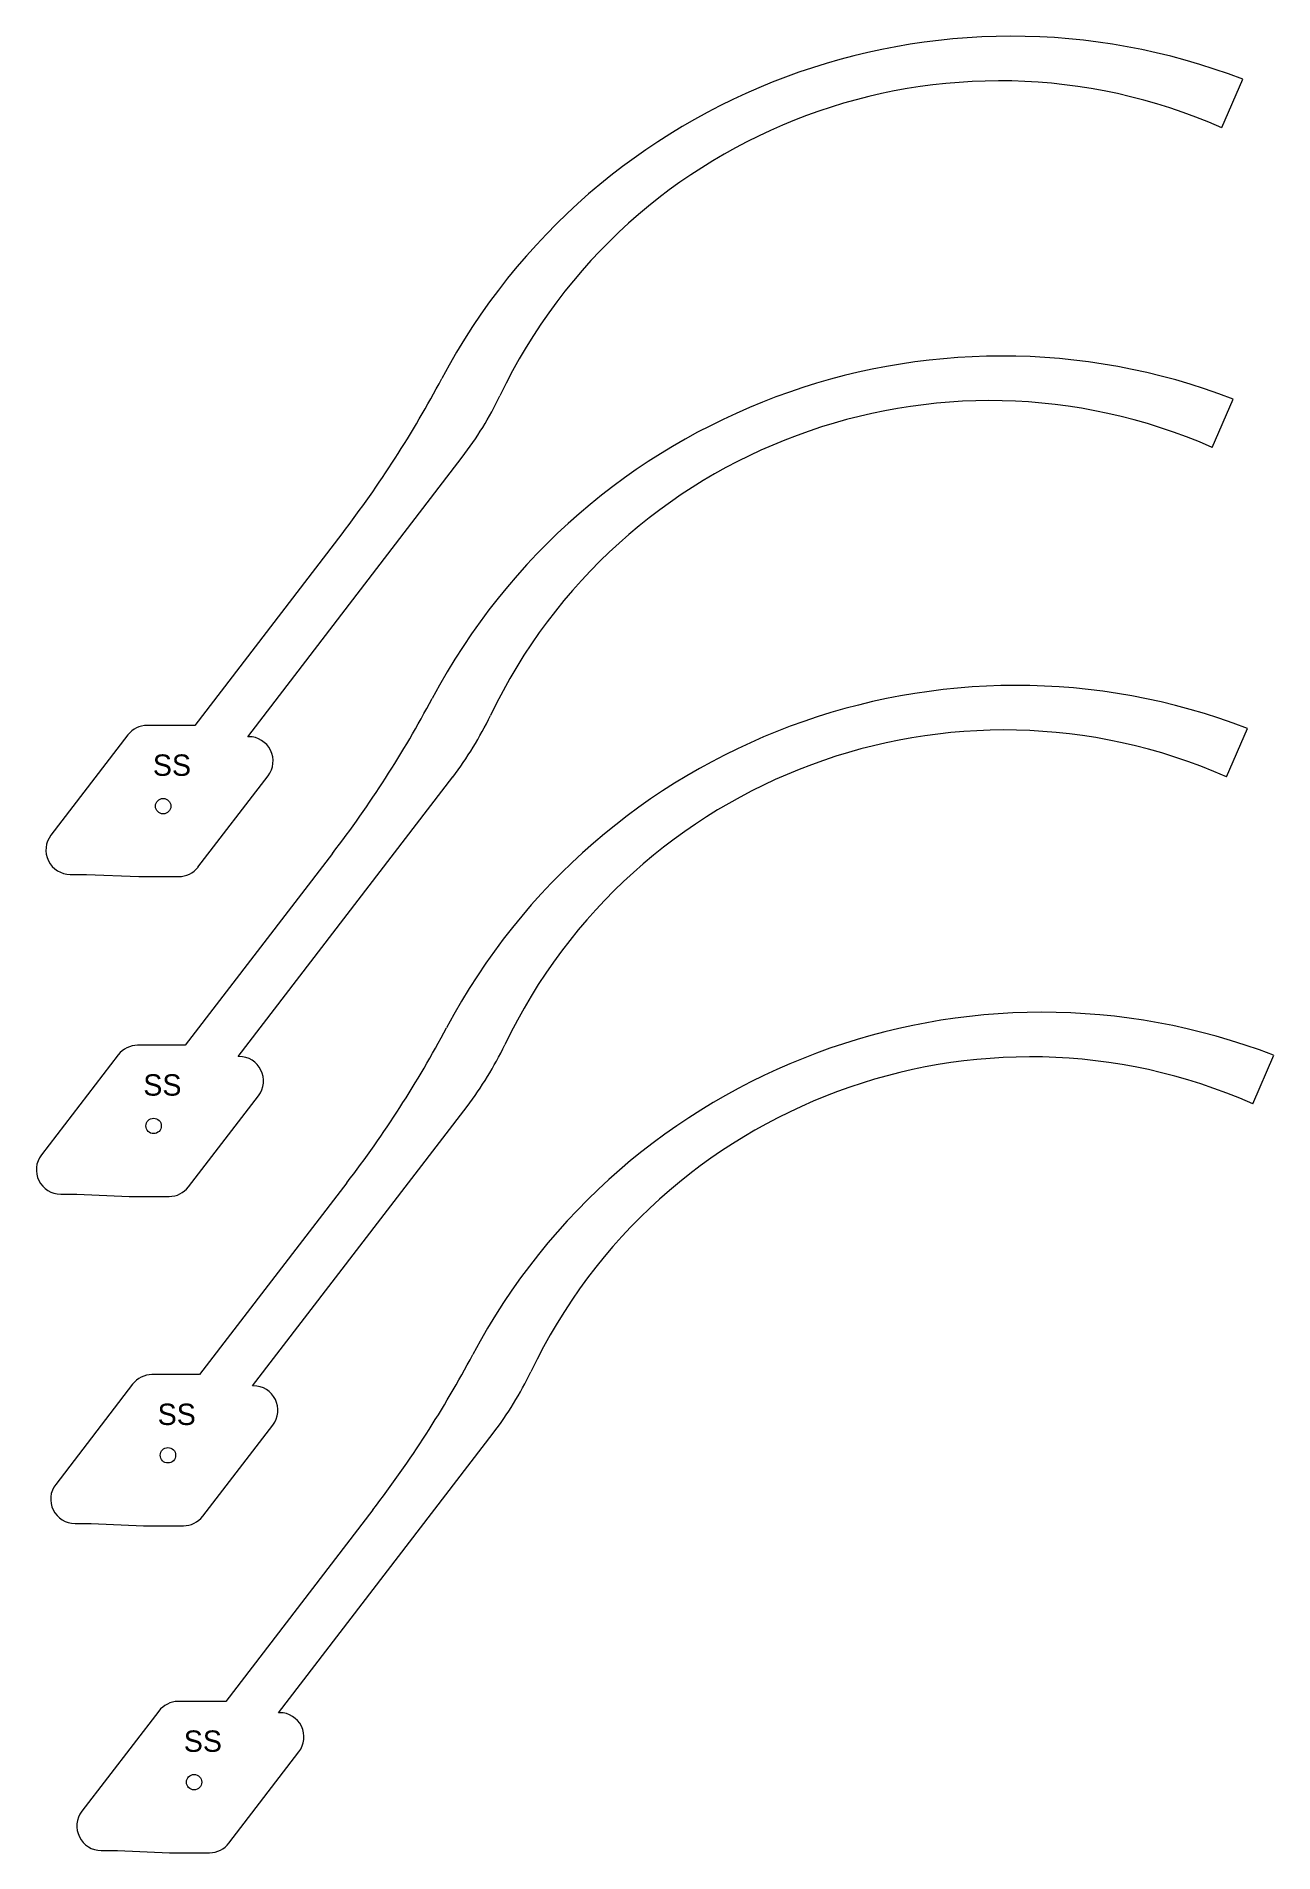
# Model space of a CAD drawing. Header units: inches. Extents: x 0.03 to 2.93, y 0.15 to 4.4.
import ezdxf

# ---------------------------------------------------------------- set-up
doc = ezdxf.new("R2010")
doc.units = ezdxf.units.IN
doc.header["$MEASUREMENT"] = 0

msp = doc.modelspace()

# ---------------------------------------------------------------- linework, layer by layer
at = {"color": 1, "linetype": 'Continuous', "lineweight": 5}
for p, q in [((2.8039, 4.1862), (2.8529, 4.2994)), ((2.7816, 3.4386), (2.8306, 3.5518)), ((0.5277, 2.7625), (1.0291, 3.4158)), ((0.7481, 3.237), (0.4041, 2.7888)), ((0.2477, 2.7665), (0.0679, 2.5323)), ((0.4041, 2.7888), (0.2929, 2.7888)), ((0.53, 2.7625), (0.5277, 2.7625)), ((2.8151, 2.6687), (2.864, 2.7819)), ((0.4116, 2.4577), (0.5752, 2.6708)), ((0.5054, 2.015), (1.0068, 2.6683)), ((0.7258, 2.4894), (0.3818, 2.0412)), ((0.1132, 2.4406), (0.1509, 2.4406)), ((0.1509, 2.4406), (0.273, 2.4354)), ((0.273, 2.4354), (0.3664, 2.4354)), ((0.3818, 2.0412), (0.2706, 2.0412)), ((0.2254, 2.0189), (0.0456, 1.7847)), ((0.5077, 2.015), (0.5054, 2.015)), ((2.8762, 1.9046), (2.9252, 2.0178)), ((0.3893, 1.7101), (0.5529, 1.9233)), ((0.5388, 1.2451), (1.0403, 1.8984)), ((0.7593, 1.7195), (0.4153, 1.2713)), ((0.0908, 1.693), (0.1286, 1.693)), ((0.1286, 1.693), (0.2506, 1.6878)), ((0.2506, 1.6878), (0.3441, 1.6878)), ((0.2589, 1.249), (0.0791, 1.0148)), ((0.4153, 1.2713), (0.3041, 1.2713)), ((0.5412, 1.2451), (0.5388, 1.2451)), ((0.4227, 0.9402), (0.5864, 1.1534)), ((0.6, 0.481), (1.1014, 1.1343)), ((0.8204, 0.9554), (0.4764, 0.5072)), ((0.1243, 0.9231), (0.1621, 0.9231)), ((0.1621, 0.9231), (0.2841, 0.9179)), ((0.2841, 0.9179), (0.3775, 0.9179)), ((0.32, 0.4849), (0.1403, 0.2507)), ((0.4764, 0.5072), (0.3652, 0.5072)), ((0.6023, 0.481), (0.6, 0.481)), ((0.4839, 0.1761), (0.6475, 0.3893)), ((0.1855, 0.159), (0.2232, 0.159)), ((0.2232, 0.159), (0.3453, 0.1538)), ((0.3453, 0.1538), (0.4387, 0.1538))]:
    msp.add_line(p, q, dxfattribs=at)
for centre in [(0.3302, 2.6002), (0.3079, 1.8526), (0.3414, 1.0827), (0.4025, 0.3186)]:
    msp.add_circle(centre, 0.018, dxfattribs=at)
for centre, radius, start, end in [((2.3122, 2.8927), 1.507, 68.9743, 152.028), ((2.284, 3.0023), 1.293, 66.2906, 154.4765), ((2.2899, 2.1451), 1.507, 68.9743, 152.028), ((-1.3088, 4.8158), 2.593, 322.4923, 332.028), ((0.3889, 3.9072), 0.807, 322.4923, 334.4765), ((2.2617, 2.2548), 1.293, 66.2906, 154.4765), ((-1.3312, 4.0682), 2.593, 322.4923, 332.028), ((2.3233, 1.3752), 1.507, 68.9743, 152.028), ((0.3666, 3.1596), 0.807, 322.4923, 334.4765), ((0.2929, 2.7318), 0.057, 90, 142.4923), ((0.53, 2.7055), 0.057, 322.4923, 90), ((2.2952, 1.4849), 1.293, 66.2906, 154.4765), ((0.1132, 2.4976), 0.057, 142.4923, 270), ((0.3664, 2.4924), 0.057, 270, 322.4923), ((-1.2977, 3.2983), 2.593, 322.4923, 332.028), ((2.3845, 0.6111), 1.507, 68.9743, 152.028), ((0.2706, 1.9842), 0.057, 90, 142.4923), ((0.4001, 2.3897), 0.807, 322.4923, 334.4765), ((0.5077, 1.958), 0.057, 322.4923, 90), ((2.3563, 0.7208), 1.293, 66.2906, 154.4765), ((0.0908, 1.75), 0.057, 142.4923, 270), ((0.3441, 1.7448), 0.057, 270, 322.4923), ((-1.2365, 2.5342), 2.593, 322.4923, 332.028), ((0.4612, 1.6256), 0.807, 322.4923, 334.4765), ((0.3041, 1.2143), 0.057, 90, 142.4923), ((0.5412, 1.1881), 0.057, 322.4923, 90), ((0.1243, 0.9801), 0.057, 142.4923, 270), ((0.3775, 0.9749), 0.057, 270, 322.4923), ((0.3652, 0.4502), 0.057, 90, 142.4923), ((0.6023, 0.424), 0.057, 322.4923, 90), ((0.1855, 0.216), 0.057, 142.4923, 270), ((0.4387, 0.2108), 0.057, 270, 322.4923)]:
    msp.add_arc(centre, radius, start, end, dxfattribs=at)

# ---------------------------------------------------------------- texts
at = {"color": 2, "lineweight": 5, "char_height": 0.05, "width": 0.191434, "attachment_point": 1}
for insert in [(0.3061, 2.721), (0.2838, 1.9734), (0.3173, 1.2035), (0.3784, 0.4395)]:
    msp.add_mtext('{SS}', dxfattribs=dict(at, insert=insert))

doc.saveas('drawing.dxf')
